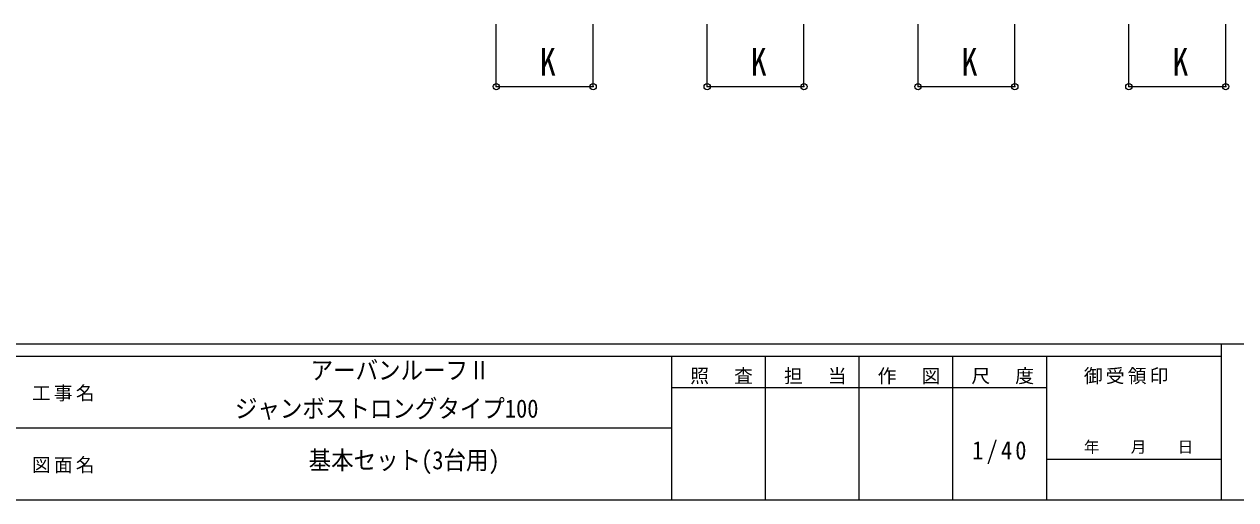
# Model space of a CAD drawing. Units: millimetres, scale not verified. Extents: x -11181 to 11305, y -7804 to 7716.
# Drawn here: x -480 to 7276, y -7804 to -4756 of the extents above; entities that cross this region are included whole.
import ezdxf
from ezdxf.enums import TextEntityAlignment as Align

# ---------------------------------------------------------------- set-up
doc = ezdxf.new("R2010")
doc.units = ezdxf.units.MM
doc.header["$LTSCALE"] = 40
doc.header["$PDMODE"] = 32
doc.header["$PDSIZE"] = 40
doc.layers.add('0-6_PARTS1', color=6, linetype='Continuous', lineweight=9)
doc.layers.add('F-0', color=7, linetype='Continuous', lineweight=9)
doc.styles.add('ＭＳ ゴシック', font='')
doc.styles.get('ＭＳ ゴシック').set_extended_font_data('MS Gothic')

msp = doc.modelspace()

# ---------------------------------------------------------------- linework, layer by layer
at = {"layer": '0-6_PARTS1'}
for p, q in [((2541.83, -5156.35), (2541.83, -4756.35)), ((3161.83, -5156.35), (3161.83, -4756.35)), ((3891.83, -5156.35), (3891.83, -4756.35)), ((4511.83, -5156.35), (4511.83, -4756.35)), ((5241.83, -5156.35), (5241.83, -4756.35)), ((5861.83, -5156.35), (5861.83, -4756.35)), ((6591.83, -5156.35), (6591.83, -4756.35)), ((7211.83, -5156.35), (7211.83, -4756.35)), ((2541.83, -5156.35), (3161.83, -5156.35)), ((3891.83, -5156.35), (4511.83, -5156.35)), ((5241.83, -5156.35), (5861.83, -5156.35)), ((6591.83, -5156.35), (7211.83, -5156.35))]:
    msp.add_line(p, q, dxfattribs=at)
for p in [(2541.83, -5156.35), (3161.83, -5156.35), (3891.83, -5156.35), (4511.83, -5156.35), (5241.83, -5156.35), (5861.83, -5156.35), (6591.83, -5156.35), (7211.83, -5156.35)]:
    msp.add_point(p, dxfattribs=at)
at = {"layer": 'F-0', "color": 5}
for p, q in [((-11180.61, -6803.54), (10739.39, -6803.54)), ((7183.72, -6803.54), (7183.72, -7803.54)), ((-11180.61, -6883.54), (7183.72, -6883.54)), ((3663.72, -6883.54), (3663.72, -7803.54)), ((4263.72, -6883.54), (4263.72, -7803.54)), ((4863.72, -6883.54), (4863.72, -7803.54)), ((5463.72, -6883.54), (5463.72, -7803.54)), ((6063.72, -6883.54), (6063.72, -7803.54)), ((3663.72, -7083.54), (6063.72, -7083.54)), ((-4536.28, -7343.54), (3663.72, -7343.54)), ((6063.72, -7543.54), (7183.72, -7543.54)), ((-11180.61, -7803.54), (10739.39, -7803.54))]:
    msp.add_line(p, q, dxfattribs=at)

# ---------------------------------------------------------------- texts
at = {"layer": '0-6_PARTS1', "color": 7, "style": 'ＭＳ ゴシック'}
for s, height, width, p in [('K', 176, 0.85, (2820.88, -5138.18)), ('K', 176, 0.85, (4170.88, -5138.18)), ('K', 176, 0.85, (5520.88, -5138.18)), ('K', 176, 0.85, (6870.88, -5138.18)), ('アーバンルーフⅡ', 117.3, 0.9, (1353.09, -7067.39))]:
    msp.add_text(s, height=height, dxfattribs=dict(at, width=width)).set_placement(p, align=Align.BOTTOM_LEFT)
at = {"layer": 'F-0', "style": 'ＭＳ ゴシック', "width": 0.9}
for s, p in [('ジャンボストロングタイプ100', (868.5, -7312.67)), ('基本セット(3台用)', (1340.38, -7643.21))]:
    msp.add_text(s, height=117.3, dxfattribs=at).set_placement(p, align=Align.BOTTOM_LEFT)
at = {"layer": 'F-0', "style": 'ＭＳ ゴシック'}
msp.add_text('年\u3000\u3000月\u3000\u3000日', height=73.31, dxfattribs=at).set_placement((6303.72, -7523.54), align=Align.BOTTOM_LEFT)
at = {"layer": 'F-0', "attachment_point": 7, "style": 'ＭＳ ゴシック'}
for s, insert, char_height in [('\\T1.17;照\u3000査', (3783.72, -7063.54), 87.98), ('\\T1.17;担\u3000当', (4383.72, -7063.54), 87.98), ('\\T1.17;作\u3000図', (4983.72, -7063.54), 87.98), ('\\T1.17;尺\u3000度', (5583.72, -7063.54), 87.98), ('\\T1.17;御受領印', (6303.72, -7063.54), 87.98), ('\\T1.17;工事名', (-430.81, -7173.54), 87.98), ('\\T1.28;\\W0.9;1/40', (5588.72, -7573.54), 117.3), ('\\T1.17;図面名', (-430.81, -7633.54), 87.98)]:
    msp.add_mtext(s, dxfattribs=dict(at, insert=insert, char_height=char_height))

doc.saveas('drawing.dxf')
